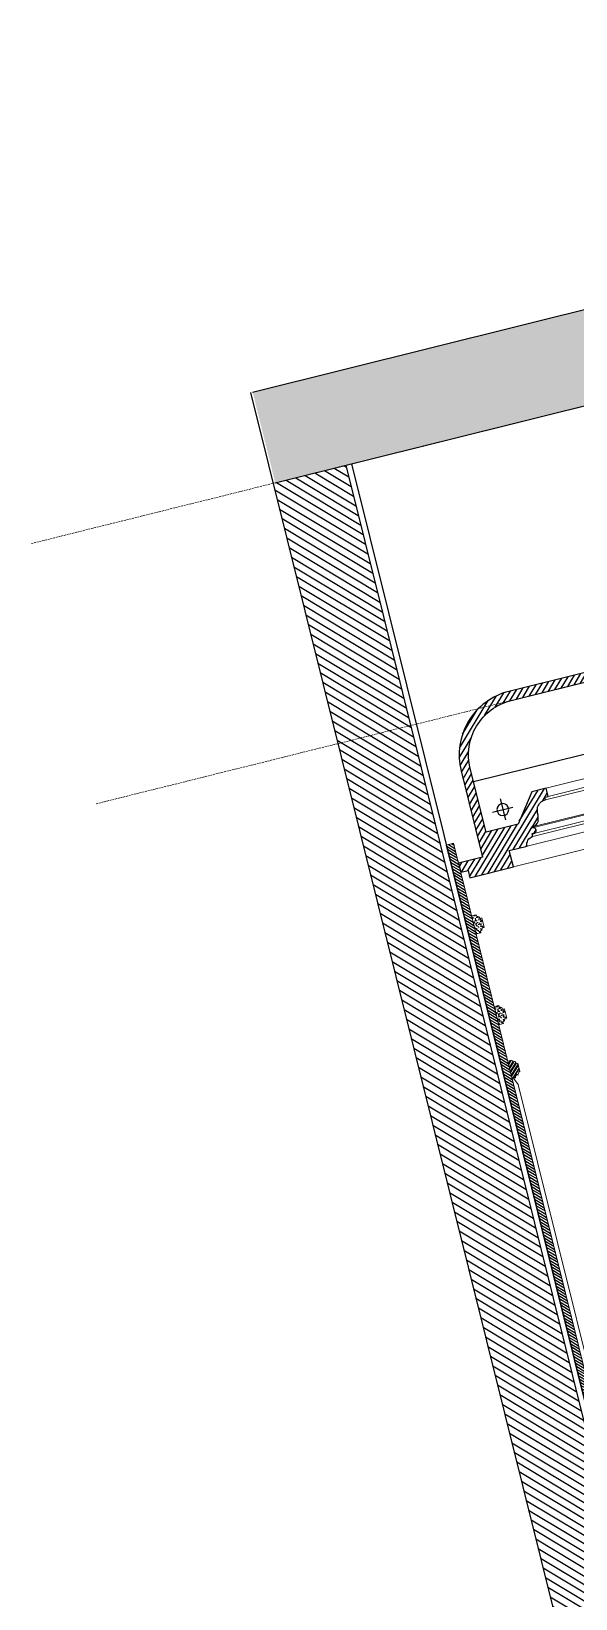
# Model space of a CAD drawing. Header units: inches. Extents: x 252212 to 296477, y 417293 to 492071.
# Drawn here: x 289995 to 291450, y 478900 to 483090 of the extents above; entities that cross this region are included whole.
import ezdxf

# ---------------------------------------------------------------- set-up
doc = ezdxf.new("R2010")
doc.units = ezdxf.units.IN
doc.header["$MEASUREMENT"] = 0
doc.linetypes.add('DASHED', pattern=[0.75, 0.5, -0.25])
doc.linetypes.add('HIDDEN', pattern=[0.375, 0.25, -0.125])
for name, color, linetype in [('8', 8, 'Continuous'), ('A-Hidden', 8, 'HIDDEN'), ('gypsum', 31, 'Continuous'), ('Layer1', 1, 'Continuous'), ('Layer3', 7, 'Continuous'), ('Layer7', 8, 'Continuous'), ('LIGHT', 130, 'Continuous'), ('MARBLE HATCH', 251, 'Continuous')]:
    doc.layers.add(name, color=color, linetype=linetype)
for name, color, linetype, lineweight in [('Glass', 4, 'Continuous', 0), ('GRC', 41, 'Continuous', 0), ('Marble', 6, 'Continuous', 0)]:
    doc.layers.add(name, color=color, linetype=linetype, lineweight=lineweight)

# ---------------------------------------------------------------- blocks, each defined once
blk = doc.blocks.new('L1')
at = {"layer": 'LIGHT', "elevation": 3.648573589799419e-06}
for points in [[(-29.19216362002771, 47.41520166554255), (-85.49162586161401, 47.41520166554255)], [(-29.19216362008592, 47.41520166536793), (-85.49162586173043, 47.41520166536793)], [(-58.16092766117072, 76.66339870879892), (-58.16092766117072, 19.49658948095748)], [(-58.16092766122892, 76.66339870856609), (-58.16092766128713, 19.49658948078286)]]:
    blk.add_lwpolyline(points, dxfattribs=at)
at = {"layer": 'LIGHT'}
for centre, radius in [((-58.16092766122892, 47.41520166560076, 3.648573589799419e-06), 15.87653305614366), ((-58.16092766128713, 47.41520166542614, 3.648573589799419e-06), 15.87653305614367)]:
    blk.add_circle(centre, radius, dxfattribs=at)

msp = doc.modelspace()

# ---------------------------------------------------------------- hatches: boundary and pattern name
at = {"layer": '8'}
h = msp.add_hatch(dxfattribs=at)
h.set_pattern_fill('ANSI31', color=256, scale=100, angle=13.97142328298568, style=0)
h.set_pattern_definition([(58.97142328298569, (254569.8333860093, 485102.4302721038), (-10.71137893550929, 6.443319121378964), [])])
edge = h.paths.add_edge_path()
edge.add_line((292004.3262700424, 481481.6811561582), (293011.6567690825, 481732.3032777683))
edge.add_arc((293047.8724575275, 481586.7408378654), 150.0000000001258, 13.971423282992305, 103.9714232829923, ccw=False)
edge.add_line((293193.4348974304, 481622.9565263104), (293235.6865339499, 481453.1336797554))
edge.add_line((293235.6865339499, 481453.1336797554), (293149.8046944067, 481431.7664235727))
edge.add_line((293149.8046944067, 481431.7664235727), (293076.7651158261, 481490.8807210777))
edge.add_line((293076.7651158261, 481490.8807210777), (293038.8491557155, 481481.447294439))
edge.add_line((293038.8491557155, 481481.447294439), (293044.2815089827, 481459.6129284519))
edge.add_line((293044.2815089827, 481459.6129284519), (293053.0152553769, 481461.7858697586))
edge.add_line((293053.0152553769, 481461.7858697586), (293054.8260397992, 481454.5077477634))
edge.add_arc((293062.4331325258, 481427.6126046366), 27.95025194087214, 43.49044862404088, 105.793164101679, ccw=False)
edge.add_arc((293054.9300180631, 481424.0554573807), 35.93479784872101, 20.498674765624628, 39.36810408858548, ccw=False)
edge.add_arc((292776.3077267049, 481319.632907874), 333.482178661726, 18.722871093585695, 20.540080650232028, ccw=False)
edge.add_arc((293142.3451317352, 481445.0839414691), 53.4702403536314, 200.1349953782089, 216.816241261213)
edge.add_arc((293113.4527696007, 481424.6109921403), 18.0953021038039, 219.7429161595523, 290.8023934842715)
edge.add_line((293119.8792440091, 481407.6953075575), (293120.603557778, 481404.7840587593))
edge.add_arc((293122.4866549462, 481397.2152887002), 7.799508648127477, 103.9714232830716, 322.4387256688891)
edge.add_line((293128.6693399089, 481392.460633949), (293130.8422812156, 481383.726887555))
edge.add_arc((293135.9124775979, 481363.3481459686), 21.0000000000131, 13.971423282969113, 103.97142328296923, ccw=False)
edge.add_line((293156.2912191843, 481368.4183423509), (293203.8416162192, 481380.2488005762))
edge.add_line((293203.8416162192, 481380.2488005762), (293214.7061155264, 481336.5809015139))
edge.add_line((293214.7061155264, 481336.5809015139), (293331.163878653, 481365.5554589384))
edge.add_line((293331.163878653, 481365.5554589384), (293326.3351062817, 481384.9637926273))
edge.add_line((293326.3351062817, 481384.9637926273), (293345.7433941065, 481389.7925417578))
edge.add_line((293345.7433941065, 481389.7925417578), (293339.7074328164, 481414.0529625675))
edge.add_line((293339.7074328164, 481414.0529625675), (293275.16698969, 481397.9954071348))
edge.add_line((293275.16698969, 481397.9954071348), (293217.6953040808, 481628.9924743846))
edge.add_arc((293047.8724575275, 481586.7408378655), 175.0000000000244, 13.97142328298912, 103.9714232829937)
edge.add_line((293005.6208210083, 481756.5636844187), (291998.2903219683, 481505.9415628087))
edge.add_line((291998.2903219683, 481505.9415628087), (291271.5027385112, 481325.1170726024))
edge.add_arc((291313.7543750303, 481155.2942260492), 174.9999999999538, 103.9714232829752, 193.9714232830122)
edge.add_line((291143.9315284771, 481113.0425895299), (291201.4032016212, 480882.0455191789))
edge.add_line((291201.4032016212, 480882.0455191789), (291136.8627573124, 480865.9879684986))
edge.add_line((291136.8627573124, 480865.9879684986), (291142.8987003464, 480841.7275431468))
edge.add_line((291142.8987003464, 480841.7275431468), (291162.3069881711, 480846.5562922772))
edge.add_line((291162.3069881711, 480846.5562922772), (291167.1357382618, 480827.1479530449))
edge.add_line((291167.1357382618, 480827.1479530449), (291283.5935310285, 480856.1223913357))
edge.add_line((291283.5935310285, 480856.1223913357), (291272.7290317214, 480899.790290398))
edge.add_line((291272.7290317214, 480899.790290398), (291320.2794287563, 480911.6207486233))
edge.add_arc((291340.6581703427, 480916.6909450056), 21.0000000000131, 103.97142328296923, 193.9714232829691, ccw=False)
edge.add_line((291335.5879739604, 480937.069686592), (291333.4150326537, 480945.8034329861))
edge.add_arc((291336.6489257206, 480952.9009163982), 7.799508648125218, 245.5041208968311, 463.9714232825535)
edge.add_line((291334.7658285525, 480960.4696864573), (291334.0415147836, 480963.3809352554))
edge.add_arc((291331.7922312496, 480981.335897851), 18.09530210367771, 277.1404530818795, 348.1999304065622)
edge.add_arc((291296.6748407956, 480985.8833291775), 53.4702403539753, 351.1266053046068, 367.807851187615)
edge.add_arc((291678.8231148733, 481046.5796250117), 333.4821786576871, 187.4027659151942, 189.2199754718404, ccw=False)
edge.add_arc((291383.7524529969, 481008.2683396716), 35.93479784889205, 168.574742477847, 187.4441718008201, ccw=False)
edge.add_arc((291375.4572400125, 481007.8948898229), 27.95025194093188, 102.14968246413031, 164.4523979417463, ccw=False)
edge.add_line((291369.5746527309, 481035.2190869829), (291367.7638683087, 481042.497208978))
edge.add_line((291367.7638683087, 481042.497208978), (291376.4976147028, 481044.6701502848))
edge.add_line((291376.4976147028, 481044.6701502848), (291371.0652614356, 481066.5045162719))
edge.add_line((291371.0652614356, 481066.5045162719), (291333.149301326, 481057.0710896295))
edge.add_line((291333.149301326, 481057.0710896295), (291296.3254111903, 480970.6229472318))
edge.add_line((291296.3254111903, 480970.6229472318), (291210.4435716472, 480949.2556910492))
edge.add_line((291210.4435716472, 480949.2556910492), (291168.1919351275, 481119.0785376042))
edge.add_arc((291313.7543750303, 481155.2942260492), 150.0000000000128, 103.97142328300299, 193.971423283003, ccw=False)
edge.add_line((291277.5386865853, 481300.856665952), (292004.3262700424, 481481.6811561582))
at = {"layer": 'Layer7', "ltscale": 300}
h = msp.add_hatch(dxfattribs=at)
h.set_pattern_fill('AR-CONC', color=256, scale=10, angle=13.97142328298568, style=0)
h.set_pattern_definition([(143.9714232829857, (304636.4223349635, 483530.9496292465), (-68.0890203031381, -23.40695012282137), [7.499999999999995, -82.49999999999991]), (198.9714232829857, (304636.4223349635, 483530.9496292465), (-4.696115536243854, 76.34393155101377), [5.999999999999995, -65.99999999999991]), (93.5200232829856, (304630.7482500104, 483528.9990505597), (-72.78517651058674, 52.93692425147403), [6.374018999999995, -70.11421119999996]), (147.7872232829856, (304631.5935765041, 483550.3579545669), (-99.57055063180859, -41.829480592503), [11.25, -123.75]), (97.33582328298567, (304623.2960328441, 483546.8721593206), (-114.220088818024, 71.96368046393277), [9.561028799999995, -105.1713]), (202.7872232829855, (304631.5935765041, 483550.3579545669), (-114.2200326516773, 71.96376966603856), [9, -99]), (172.9714232829857, (304623.0966034589, 483543.0914940072), (-48.20408439676902, -53.48239193755799), [7.5, -82.5]), (227.9714232829857, (304623.0966034589, 483543.0914940072), (-41.11958765836167, 64.49518506525843), [5.999999999999998, -65.99999999999997]), (122.5200232829856, (304619.0795992641, 483538.6346254439), (-89.32367990714485, 11.01272340202443), [6.374018999999998, -70.11421120000001]), (156.4714232829857, (304636.4223349635, 483530.9496292465), (-9.217332202968063, 32.01097604041664), [0, -65.19999999999999, 0, -67, 0, -66.25]), (186.4714232829857, (304636.4223349635, 483530.9496292465), (-35.05129027384105, 31.92285780031194), [0, -38.2, 0, -63.7, 0, -25.25]), (226.4714232829857, (304658.0626176957, 483536.3336949287), (-51.25843738430944, -15.07725946313946), [0, -25, 0, -77.99999999999997, 0, -103.5]), (236.4714232829857, (304667.7667803559, 483538.7480741583), (-59.0102483859884, -4.365975426402724), [0, -32.5, 0, -51.79999999999999, 0, -73.5])])
h.paths.add_polyline_path([(293400.7183555219, 482825.5403520561), (293461.0778362635, 482582.9362855514), (290646.8788564917, 481882.7683470252), (290586.51937575, 482125.3724135299)])
h.paths.add_polyline_path([(294487.1890088712, 478458.6671549722), (294535.4765934646, 478264.5839017683), (291721.2776136926, 477564.4159632422), (291672.9900290993, 477758.4992164458)])
at = {"layer": 'Layer7'}
h = msp.add_hatch(dxfattribs=at)
h.set_pattern_fill('ANSI31,_O', color=8, scale=150, angle=13.97142328298568)
h.set_pattern_definition([(148.9714232829857, (304641.7634963653, 483532.2785011547), (9.664978682068442, 16.06706840326393), [])])
h.paths.add_polyline_path([(290641.5376950899, 481881.4394751171), (290835.6199824762, 481929.7268194167), (291861.7311550838, 477805.4576888374), (291667.6488676975, 477757.1703445378)])
h.paths.add_polyline_path([(293266.99458306, 482534.6487009582), (293461.0778362634, 482582.9362855515), (294487.1890088711, 478458.6671549723), (294293.1057556677, 478410.379570379)])
h = msp.add_hatch(dxfattribs=at)
h.set_pattern_fill('ANSI31', color=256, scale=50, angle=13.97142328298568, style=0)
h.set_pattern_definition([(148.9714232829857, (329749.8015365128, 489779.1158290463), (3.221659560689482, 5.355689467754646), [])])
h.paths.add_polyline_path([(291594.2941093339, 478944.5879709806), (291613.7024346543, 478949.4167294399), (291123.5834509741, 480919.3617496918), (291104.1751256536, 480914.5329912324)])
at = {"layer": 'Marble', "lineweight": 0}
h = msp.add_hatch(dxfattribs=at)
h.set_pattern_fill('AR-SAND', color=256, scale=5, angle=103.971423282986)
h.set_pattern_definition([(246.4714232829857, (205939.9971972251, 474234.4822060936), (-9.425150563722191, -2.020392746761708), [0, -7.599999999999998, 0, -8.5, 0, -8.125]), (276.4714232829858, (205939.9971972251, 474234.4822060936), (-11.55682617472583, -11.99396593154957), [0, -4.099999999999993, 0, -6.849999999999995, 0, -2.624999999999999]), (316.4714232829857, (205938.5123539989, 474240.4502661295), (3.731901526609042, -15.11690113732616), [0, -2.499999999999992, 0, -8.999999999999972, 0, -11.74999999999998]), (326.4714232829857, (205938.5123539989, 474240.4502661295), (-0.6295884045850495, -15.64549160112306), [0, -1.249999999999999, 0, -5.899999999999992, 0, -6.749999999999996])])
edge = h.paths.add_edge_path()
edge.add_line((291183.9513155259, 480676.7241084542), (291196.4977042294, 480679.8456287083))
edge.add_line((291196.4977042294, 480679.8456287083), (291195.2905146147, 480684.6977100381))
edge.add_arc((291193.5745147663, 480691.5648683264), 7.078313247912194, 284.0300418708572, 373.9128046958812)
edge.add_line((291200.4451699118, 480693.2668131866), (291205.297251242, 480694.4740028015))
edge.add_line((291205.297251242, 480694.4740028015), (291199.0542395684, 480719.5669092762))
edge.add_line((291199.0542395684, 480719.5669092762), (291194.2021582384, 480718.3597196615))
edge.add_arc((291187.3349999504, 480716.6437198132), 7.078313247672198, 14.03004187085698, 103.9128046967917)
edge.add_line((291185.63305509, 480723.5143749585), (291184.4258654751, 480728.3664562887))
edge.add_line((291184.4258654751, 480728.3664562887), (291171.8794193694, 480725.2449217878))
edge.add_line((291171.8794193694, 480725.2449217878), (291183.9513155259, 480676.7241084542))
h = msp.add_hatch(dxfattribs=at)
h.set_pattern_fill('AR-SAND', color=256, scale=5, angle=103.971423282986)
h.set_pattern_definition([(246.4714232829857, (206000.36081366, 473991.8615169144), (-9.425150563722191, -2.020392746761708), [0, -7.599999999999998, 0, -8.5, 0, -8.125]), (276.4714232829858, (206000.36081366, 473991.8615169144), (-11.55682617472583, -11.99396593154957), [0, -4.099999999999993, 0, -6.849999999999995, 0, -2.624999999999999]), (316.4714232829857, (205998.8759704338, 473997.8295769504), (3.731901526609042, -15.11690113732616), [0, -2.499999999999992, 0, -8.999999999999972, 0, -11.74999999999998]), (326.4714232829857, (205998.8759704338, 473997.8295769504), (-0.6295884045850495, -15.64549160112306), [0, -1.249999999999999, 0, -5.899999999999992, 0, -6.749999999999996])])
edge = h.paths.add_edge_path()
edge.add_line((291244.3149319608, 480434.1034192749), (291256.8613206643, 480437.2249395291))
edge.add_line((291256.8613206643, 480437.2249395291), (291255.6541310495, 480442.0770208591))
edge.add_arc((291253.9381312013, 480448.9441791474), 7.07831324786986, 284.0300418694859, 373.9128046949665)
edge.add_line((291260.8087863468, 480450.6461240075), (291265.660867677, 480451.8533136224))
edge.add_line((291265.660867677, 480451.8533136224), (291259.4178560031, 480476.9462200971))
edge.add_line((291259.4178560031, 480476.9462200971), (291254.5657746734, 480475.7390304823))
edge.add_arc((291247.6986163852, 480474.0230306341), 7.078313247756918, 14.03004186971431, 103.9128046957637)
edge.add_line((291245.996671525, 480480.8936857794), (291244.78948191, 480485.7457671094))
edge.add_line((291244.78948191, 480485.7457671094), (291232.2430358044, 480482.6242326087))
edge.add_line((291232.2430358044, 480482.6242326087), (291244.3149319608, 480434.1034192749))
at = {"layer": 'MARBLE HATCH', "lineweight": 0}
h = msp.add_hatch(dxfattribs=at)
h.set_pattern_fill('ANSI32', color=256, scale=20, angle=13.97142328298568)
h.set_pattern_definition([(58.97142328298569, (303301.8308861135, 509061.5459451921), (-6.426827361305575, 3.865991472827379), []), (58.97142328298569, (303305.2618257191, 509062.3995571535), (-6.426827361305575, 3.865991472827379), [])])
edge = h.paths.add_edge_path()
edge.add_arc((291288.314096991, 480304.8878651273), 9.000000000000906, -76.0285767180743, -31.028576721585978, ccw=False)
edge.add_line((291290.4870382976, 480296.1541187331), (291291.2113520665, 480293.242869935))
edge.add_line((291291.2113520665, 480293.2428699351), (291280.0515650073, 480290.466333821))
edge.add_line((291280.0515650072, 480290.466333821), (291268.4625447048, 480337.0463145899))
edge.add_line((291268.4625447048, 480337.0463145898), (291276.9082779994, 480339.1475987253))
edge.add_arc((291277.0485169145, 480338.6096074449), 0.5559690378092005, -343.37449337307146, -255.38975962017992, ccw=False)
edge.add_arc((291284.8937070795, 480342.8681956242), 8.383206985183575, -150.7241143447551, -85.59726404643946)
edge.add_arc((291286.1786050995, 480327.8880586056), 6.652654768867351, -348.9179977490036, -264.467823849218, ccw=False)
edge.add_line((291292.7072084176, 480329.1667900827), (291295.4365041658, 480329.8458342411))
edge.add_arc((291295.5723129974, 480329.2999750914), 0.5624999999999999, -346.0285767170292, -256.02857671702907, ccw=False)
edge.add_line((291296.118172147, 480329.4357839231), (291301.2789077504, 480308.693136237))
edge.add_arc((291300.7330486008, 480308.5573274053), 0.5624999999999999, -76.02857671702918, 13.971423282970818, ccw=False)
edge.add_line((291300.8688574325, 480308.0114682557), (291297.047843385, 480307.060806434))
edge.add_arc((291279.9460975822, 480306.1427381616), 17.12637027672543, -20.129997317762786, 3.0728438816482253, ccw=False)

# ---------------------------------------------------------------- linework, layer by layer
at = {"ltscale": 0.1}
msp.add_line((293202.3481584433, 481587.1312782969, -8.642302521023141e-07), (291177.104968704, 481083.2542037305, -8.642302521023141e-07), dxfattribs=at)
at = {"layer": '8', "color": 6, "lineweight": 0, "ltscale": 5, "elevation": 2.495212225976859e-07}
msp.add_lwpolyline([(291594.2941093339, 478944.5879709806), (291613.7024346543, 478949.4167294399), (291123.5834509741, 480919.3617496918), (291104.1751256536, 480914.5329912324)], close=True, dxfattribs=at)
at = {"layer": 'A-Hidden', "linetype": 'DASHED', "lineweight": 0, "ltscale": 10}
for p, q in [((289994.7767626969, 481720.5264508988, 0.0002054036347569323), (295498.1358814221, 483089.7528761912, -0.001099820893054603)), ((290167.8783012074, 481024.7759798073, 0.001422925892541478), (295671.2374199328, 482394.0024050996, 0.0001177013647298984))]:
    msp.add_line(p, q, dxfattribs=at)
at = {"layer": 'Glass', "elevation": 2.495212225976859e-07}
msp.add_lwpolyline([(291296.331858287, 480274.7328427137), (291283.9332300713, 480291.432085514), (291280.0515650072, 480290.4663338221), (291602.1134143521, 478995.9967102077), (291605.9950794161, 478996.9624618995), (291608.929651085, 479018.3022906036)], close=True, dxfattribs=at)
at = {"layer": 'GRC'}
for p, q in [((291369.5746527309, 481035.2190869829, 2.47702417199711e-06), (293054.8260397992, 481454.5077477634, 1.363272697297686e-06)), ((291371.0652614356, 481066.5045162719, 2.47702417199711e-06), (293038.8491557155, 481481.447294439, 1.363272697297686e-06)), ((291376.4976147028, 481044.6701502848, 2.47702417199711e-06), (293044.2815089827, 481459.6129284519, 1.363272697297686e-06)), ((291334.0415147836, 480963.3809352554, 2.47702417199711e-06), (293115.7020531346, 481406.6560295446, 1.363272697297686e-06)), ((291334.7658285525, 480960.4696864573, 2.47702417199711e-06), (293120.603557778, 481404.7840587593, 1.363272697297686e-06)), ((291335.5879739604, 480937.069686592, 2.47702417199711e-06), (293130.8422812156, 481383.726887555, 1.363272697297686e-06)), ((291338.5320228888, 480945.3321463391, 2.47702417199711e-06), (293124.3697521143, 481389.6465186412, 1.363272697297686e-06)), ((291283.5935310285, 480856.1223913357, 2.47702417199711e-06), (293214.7061155264, 481336.5809015139, 1.363272697297686e-06)), ((291320.2794287563, 480911.6207486233, 2.47702417199711e-06), (293156.2912191843, 481368.4183423509, 1.363272697297686e-06))]:
    msp.add_line(p, q, dxfattribs=at)
at = {"layer": 'gypsum', "elevation": -8.642302521023141e-07}
msp.add_lwpolyline([(291998.2903219683, 481505.9415628087), (291271.5027385112, 481325.1170726024, 0.4142135623730951), (291143.9315284771, 481113.0425895299), (291201.4032016212, 480882.0455191789), (291136.8627573124, 480865.9879684986), (291142.8987003464, 480841.7275431468), (291162.3069881711, 480846.5562922772), (291167.1357382618, 480827.1479530449), (291283.5935310285, 480856.1223913357), (291272.7290317214, 480899.790290398), (291320.2794287563, 480911.6207486233, -0.414213562373118), (291335.5879739604, 480937.069686592), (291333.4150326537, 480945.8034329861, 1.40801218203971), (291334.7658285525, 480960.4696864573), (291334.0415147836, 480963.3809352554, 0.3203886580188107), (291349.505127874, 480977.6354584992, 0.0729144724568156), (291349.6493710735, 480993.1473325744, -0.0079292386621575), (291348.1205289475, 481003.6126243686, -0.0825199636140567), (291348.5297410174, 481015.3866440523, -0.2787474963378631), (291369.5746527309, 481035.2190869829), (291367.7638683087, 481042.497208978), (291376.4976147028, 481044.6701502848), (291371.0652614356, 481066.5045162719), (291333.149301326, 481057.0710896295), (291296.3254111903, 480970.6229472318), (291210.4435716472, 480949.2556910492), (291210.4435716472, 480949.2556910492), (291168.1919351275, 481119.0785376042, -0.4142135623730951), (291277.5386865853, 481300.856665952), (292004.3262700424, 481481.6811561582)], format="xyb", dxfattribs=at)
at = {"layer": 'Layer1'}
msp.add_line((290850.6653065382, 481933.4700705544, 2.495212225976859e-07), (291852.6326868493, 477906.2425665768, 2.495212225976859e-07), dxfattribs=at)
at = {"layer": 'Layer3'}
for p, q in [((290586.51937575, 482125.3724135299, 2.495212225976859e-07), (293400.7183555219, 482825.5403520561, 2.495212225976859e-07)), ((290646.8788564917, 481882.7683470252, 2.495212225976859e-07), (293461.0778362636, 482582.9362855515, 2.495212225976859e-07)), ((290581.1782143482, 482124.0435416219, 2.495212225976859e-07), (291715.9364522908, 477563.0870913341, 2.495212225976859e-07)), ((290835.6199824762, 481929.7268194167, 2.495212225976859e-07), (291861.7311550838, 477805.4576888374, 2.495212225976859e-07))]:
    msp.add_line(p, q, dxfattribs=at)
at = {"layer": 'Marble'}
for points, elevation in [([(291183.9513155259, 480676.7241084542), (291196.4977042294, 480679.8456287083), (291195.2905146147, 480684.6977100381, 0.4136143785872561), (291200.4451699118, 480693.2668131866), (291205.297251242, 480694.4740028015), (291199.0542395684, 480719.5669092762), (291199.0542395684, 480719.5669092762), (291194.2021582384, 480718.3597196615, 0.4136143785872561), (291185.63305509, 480723.5143749585), (291184.4258654751, 480728.3664562887), (291171.8794193694, 480725.2449217878), (291183.9513155259, 480676.7241084542)], -0.001451771899153198), ([(291244.3149319608, 480434.1034192749), (291256.8613206643, 480437.2249395291), (291255.6541310495, 480442.0770208591, 0.4136143785872561), (291260.8087863468, 480450.6461240075), (291265.660867677, 480451.8533136224), (291259.4178560031, 480476.9462200971), (291259.4178560031, 480476.9462200971), (291254.5657746734, 480475.7390304823, 0.4136143785872561), (291245.996671525, 480480.8936857794), (291244.78948191, 480485.7457671094), (291232.2430358044, 480482.6242326087), (291244.3149319608, 480434.1034192749)], -0.001451771899153199), ([(291280.3466455329, 480336.911601907), (291279.6223317641, 480339.8228507051), (291268.4625447048, 480337.0463145909), (291280.0515650072, 480290.4663338221), (291288.4972983017, 480292.5676179575, 0.4039487428654904), (291288.9142482774, 480293.2177073855, -0.2920740279980925), (291293.9470092649, 480300.7082443209, 0.3861194286995925), (291297.7774047998, 480308.7880484975), (291300.5067005481, 480309.4670926558, 0.4142135623730951), (291300.9167508659, 480310.148760637), (291295.7560152625, 480330.8914083233, 0.4142135623730951), (291295.0743472813, 480331.3014586412), (291291.2533332338, 480330.3507968195, 0.4142135623730951), (291280.3466455329, 480336.911601907, -0.4142135623730951)], 1.058920109598697e-06)]:
    msp.add_lwpolyline(points, format="xyb", dxfattribs=dict(at, elevation=elevation))

# ---------------------------------------------------------------- block references
at = {"xscale": -1, "rotation": 13.97142328298618}
msp.add_blockref('L1', (291210.4435716472, 480949.2556910492, -8.642302521023141e-07), dxfattribs=at)

doc.saveas('drawing.dxf')
